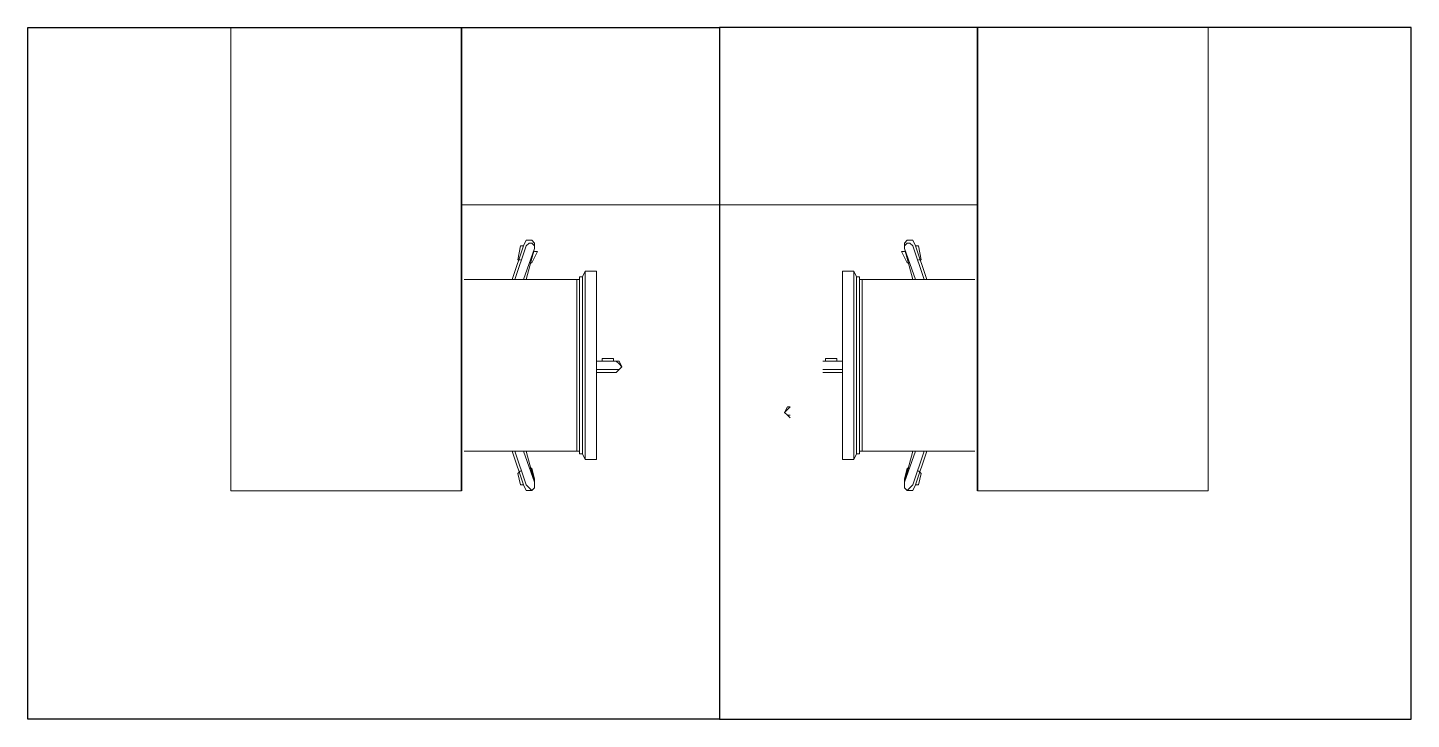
# Model space of a CAD drawing. Header units: millimetres. Extents: x 2148 to 2681, y 758 to 986.
# Drawn here: x 2603.759 to 2605.559, y 931.945 to 932.845 of the extents above; entities that cross this region are included whole.
import ezdxf

# ---------------------------------------------------------------- set-up
doc = ezdxf.new("R2010")
doc.units = ezdxf.units.MM
doc.layers.add('at_Entity', color=7, linetype='Continuous')
doc.layers.add('D', color=1, linetype='Continuous')

msp = doc.modelspace()

# ---------------------------------------------------------------- linework, layer by layer
at = {"layer": 'at_Entity', "color": 0, "lineweight": 15}
for p, q in [((2604.0234738, 932.8446654, 0), (2604.6592504, 932.8446654, 0)), ((2604.0234738, 932.2419467, 0), (2604.0234738, 932.8446654, 0)), ((2604.0234738, 932.8446654, 0), (2604.6592504, 932.8446654, 0)), ((2604.0234738, 932.2419467, 0), (2604.0234738, 932.8446654, 0)), ((2604.6592504, 932.6140859, 0), (2604.6592504, 932.8446654, 0)), ((2605.295027, 932.8446654, 0), (2604.6592504, 932.8446654, 0)), ((2604.6592504, 932.6140859, 0), (2604.6592504, 932.8446654, 0)), ((2604.6592504, 932.6140859, 0), (2604.6592504, 932.8446654, 0)), ((2605.295027, 932.8446654, 0), (2604.6592504, 932.8446654, 0)), ((2604.6592504, 932.6140859, 0), (2604.6592504, 932.8446654, 0)), ((2605.295027, 932.2419467, 0), (2605.295027, 932.8446654, 0)), ((2605.295027, 932.2419467, 0), (2605.295027, 932.8446654, 0)), ((2604.3235928, 932.6140859, 0), (2604.6592504, 932.6140859, 0)), ((2604.3235928, 932.6140859, 0), (2604.6592504, 932.6140859, 0)), ((2604.994908, 932.6140859, 0), (2604.6592504, 932.6140859, 0)), ((2604.994908, 932.6140859, 0), (2604.6592504, 932.6140859, 0)), ((2604.4041131, 932.5607954, 0), (2604.407773, 932.5681157, 0)), ((2604.4041131, 932.5607954, 0), (2604.407773, 932.5681157, 0)), ((2604.407773, 932.5681157, 0), (2604.4150926, 932.5681157, 0)), ((2604.407773, 932.5681157, 0), (2604.4150926, 932.5681157, 0)), ((2604.4114328, 932.5644559, 0), (2604.407773, 932.5607954, 0)), ((2604.4114328, 932.5644559, 0), (2604.407773, 932.5607954, 0)), ((2604.4150926, 932.5644559, 0), (2604.4114328, 932.5644559, 0)), ((2604.4150926, 932.5644559, 0), (2604.4114328, 932.5644559, 0)), ((2604.4150926, 932.5681157, 0), (2604.4187531, 932.5644559, 0)), ((2604.4150926, 932.5681157, 0), (2604.4187531, 932.5644559, 0)), ((2604.4187531, 932.5607954, 0), (2604.4150926, 932.5644559, 0)), ((2604.4187531, 932.5607954, 0), (2604.4150926, 932.5644559, 0)), ((2604.4187531, 932.5644559, 0), (2604.4187531, 932.5571356, 0)), ((2604.4187531, 932.5644559, 0), (2604.4187531, 932.5571356, 0)), ((2604.9034082, 932.5681157, 0), (2604.8997477, 932.5644559, 0)), ((2604.9034082, 932.5681157, 0), (2604.8997477, 932.5644559, 0)), ((2604.8997477, 932.5644559, 0), (2604.8997477, 932.5571356, 0)), ((2604.8997477, 932.5607954, 0), (2604.9034082, 932.5644559, 0)), ((2604.8997477, 932.5644559, 0), (2604.8997477, 932.5571356, 0)), ((2604.8997477, 932.5607954, 0), (2604.9034082, 932.5644559, 0)), ((2604.9107279, 932.5681157, 0), (2604.9034082, 932.5681157, 0)), ((2604.9107279, 932.5681157, 0), (2604.9034082, 932.5681157, 0)), ((2604.9034082, 932.5644559, 0), (2604.907068, 932.5644559, 0)), ((2604.9034082, 932.5644559, 0), (2604.907068, 932.5644559, 0)), ((2604.907068, 932.5644559, 0), (2604.9107279, 932.5607954, 0)), ((2604.907068, 932.5644559, 0), (2604.9107279, 932.5607954, 0)), ((2604.9143877, 932.5607954, 0), (2604.9107279, 932.5681157, 0)), ((2604.9143877, 932.5607954, 0), (2604.9107279, 932.5681157, 0)), ((2604.3894731, 932.516876, 0), (2604.4041131, 932.5607954, 0)), ((2604.3894731, 932.516876, 0), (2604.4041131, 932.5607954, 0)), ((2604.407773, 932.5607954, 0), (2604.393133, 932.516876, 0)), ((2604.407773, 932.5607954, 0), (2604.393133, 932.516876, 0)), ((2604.3967928, 932.5424956, 0), (2604.4004526, 932.5607954, 0)), ((2604.3967928, 932.5424956, 0), (2604.4004526, 932.5607954, 0)), ((2604.4004526, 932.5607954, 0), (2604.4041131, 932.5607954, 0)), ((2604.4004526, 932.5607954, 0), (2604.4041131, 932.5607954, 0)), ((2604.4041131, 932.516876, 0), (2604.4187531, 932.5571356, 0)), ((2604.4041131, 932.516876, 0), (2604.4187531, 932.5571356, 0)), ((2604.4187531, 932.5571356, 0), (2604.407773, 932.516876, 0)), ((2604.4187531, 932.5571356, 0), (2604.407773, 932.516876, 0)), ((2604.4224129, 932.5534757, 0), (2604.4150926, 932.5388357, 0)), ((2604.4224129, 932.5534757, 0), (2604.4150926, 932.5388357, 0)), ((2604.4187531, 932.5571356, 0), (2604.4187531, 932.5607954, 0)), ((2604.4187531, 932.5571356, 0), (2604.4187531, 932.5607954, 0)), ((2604.4187531, 932.5534757, 0), (2604.4224129, 932.5534757, 0)), ((2604.4187531, 932.5534757, 0), (2604.4224129, 932.5534757, 0)), ((2604.8997477, 932.5534757, 0), (2604.8960879, 932.5534757, 0)), ((2604.8960879, 932.5534757, 0), (2604.9034082, 932.5388357, 0)), ((2604.8997477, 932.5534757, 0), (2604.8960879, 932.5534757, 0)), ((2604.8960879, 932.5534757, 0), (2604.9034082, 932.5388357, 0)), ((2604.8997477, 932.5571356, 0), (2604.8997477, 932.5607954, 0)), ((2604.8997477, 932.5571356, 0), (2604.8997477, 932.5607954, 0)), ((2604.9143877, 932.516876, 0), (2604.8997477, 932.5571356, 0)), ((2604.8997477, 932.5571356, 0), (2604.9107279, 932.516876, 0)), ((2604.9143877, 932.516876, 0), (2604.8997477, 932.5571356, 0)), ((2604.8997477, 932.5571356, 0), (2604.9107279, 932.516876, 0)), ((2604.9107279, 932.5607954, 0), (2604.9253679, 932.516876, 0)), ((2604.9107279, 932.5607954, 0), (2604.9253679, 932.516876, 0)), ((2604.9290277, 932.516876, 0), (2604.9143877, 932.5607954, 0)), ((2604.9180482, 932.5607954, 0), (2604.9143877, 932.5607954, 0)), ((2604.9290277, 932.516876, 0), (2604.9143877, 932.5607954, 0)), ((2604.9180482, 932.5607954, 0), (2604.9143877, 932.5607954, 0)), ((2604.921708, 932.5424956, 0), (2604.9180482, 932.5607954, 0)), ((2604.921708, 932.5424956, 0), (2604.9180482, 932.5607954, 0)), ((2604.4004526, 932.5424956, 0), (2604.3967928, 932.5424956, 0)), ((2604.4004526, 932.5424956, 0), (2604.3967928, 932.5424956, 0)), ((2604.4150926, 932.5388357, 0), (2604.4114328, 932.5388357, 0)), ((2604.4150926, 932.5388357, 0), (2604.4114328, 932.5388357, 0)), ((2604.4809729, 932.5205359, 0), (2604.4846328, 932.5278556, 0)), ((2604.4809729, 932.5205359, 0), (2604.4846328, 932.5278556, 0)), ((2604.4846328, 932.5278556, 0), (2604.4882926, 932.5278556, 0)), ((2604.4846328, 932.2826361, 0), (2604.4846328, 932.5278556, 0)), ((2604.4846328, 932.5278556, 0), (2604.4882926, 932.5278556, 0)), ((2604.4846328, 932.2826361, 0), (2604.4846328, 932.5278556, 0)), ((2604.4882926, 932.5278556, 0), (2604.4919525, 932.5278556, 0)), ((2604.4882926, 932.5278556, 0), (2604.4919525, 932.5278556, 0)), ((2604.4919525, 932.5278556, 0), (2604.4992728, 932.5278556, 0)), ((2604.4919525, 932.5278556, 0), (2604.4992728, 932.5278556, 0)), ((2604.4992728, 932.5278556, 0), (2604.4992728, 932.5205359, 0)), ((2604.4992728, 932.5278556, 0), (2604.4992728, 932.5205359, 0)), ((2604.8265483, 932.5278556, 0), (2604.819228, 932.5278556, 0)), ((2604.819228, 932.5278556, 0), (2604.819228, 932.5205359, 0)), ((2604.8265483, 932.5278556, 0), (2604.819228, 932.5278556, 0)), ((2604.819228, 932.5278556, 0), (2604.819228, 932.5205359, 0)), ((2604.8302082, 932.5278556, 0), (2604.8265483, 932.5278556, 0)), ((2604.8302082, 932.5278556, 0), (2604.8265483, 932.5278556, 0)), ((2604.833868, 932.5278556, 0), (2604.8302082, 932.5278556, 0)), ((2604.833868, 932.5278556, 0), (2604.8302082, 932.5278556, 0)), ((2604.8375279, 932.5205359, 0), (2604.833868, 932.5278556, 0)), ((2604.833868, 932.2826361, 0), (2604.833868, 932.5278556, 0)), ((2604.8375279, 932.5205359, 0), (2604.833868, 932.5278556, 0)), ((2604.833868, 932.2826361, 0), (2604.833868, 932.5278556, 0)), ((2604.9034082, 932.5388357, 0), (2604.907068, 932.5388357, 0)), ((2604.9034082, 932.5388357, 0), (2604.907068, 932.5388357, 0)), ((2604.9180482, 932.5424956, 0), (2604.921708, 932.5424956, 0)), ((2604.9180482, 932.5424956, 0), (2604.921708, 932.5424956, 0)), ((2604.3272533, 932.516876, 0), (2604.4736526, 932.516876, 0)), ((2604.3272533, 932.516876, 0), (2604.4736526, 932.516876, 0)), ((2604.4736526, 932.2936162, 0), (2604.4736526, 932.516876, 0)), ((2604.4736526, 932.516876, 0), (2604.4773131, 932.516876, 0)), ((2604.4736526, 932.2936162, 0), (2604.4736526, 932.516876, 0)), ((2604.4736526, 932.516876, 0), (2604.4773131, 932.516876, 0)), ((2604.4773131, 932.2899564, 0), (2604.4773131, 932.5205359, 0)), ((2604.4773131, 932.5205359, 0), (2604.4809729, 932.5205359, 0)), ((2604.4773131, 932.2899564, 0), (2604.4773131, 932.5205359, 0)), ((2604.4773131, 932.5205359, 0), (2604.4809729, 932.5205359, 0)), ((2604.4773131, 932.516876, 0), (2604.4773131, 932.5132156, 0)), ((2604.4773131, 932.516876, 0), (2604.4773131, 932.5132156, 0)), ((2604.4809729, 932.2899564, 0), (2604.4809729, 932.5205359, 0)), ((2604.4809729, 932.2899564, 0), (2604.4809729, 932.5205359, 0)), ((2604.4992728, 932.5205359, 0), (2604.4992728, 932.2899564, 0)), ((2604.4992728, 932.5205359, 0), (2604.4992728, 932.2899564, 0)), ((2604.819228, 932.5205359, 0), (2604.819228, 932.2899564, 0)), ((2604.819228, 932.5205359, 0), (2604.819228, 932.2899564, 0)), ((2604.8375279, 932.2899564, 0), (2604.8375279, 932.5205359, 0)), ((2604.8411877, 932.5205359, 0), (2604.8375279, 932.5205359, 0)), ((2604.8375279, 932.2899564, 0), (2604.8375279, 932.5205359, 0)), ((2604.8411877, 932.5205359, 0), (2604.8375279, 932.5205359, 0)), ((2604.8411877, 932.2899564, 0), (2604.8411877, 932.5205359, 0)), ((2604.8411877, 932.2899564, 0), (2604.8411877, 932.5205359, 0)), ((2604.8448482, 932.516876, 0), (2604.8411877, 932.516876, 0)), ((2604.8411877, 932.516876, 0), (2604.8411877, 932.5132156, 0)), ((2604.8448482, 932.516876, 0), (2604.8411877, 932.516876, 0)), ((2604.8411877, 932.516876, 0), (2604.8411877, 932.5132156, 0)), ((2604.8448482, 932.2936162, 0), (2604.8448482, 932.516876, 0)), ((2604.9912475, 932.516876, 0), (2604.8448482, 932.516876, 0)), ((2604.8448482, 932.2936162, 0), (2604.8448482, 932.516876, 0)), ((2604.9912475, 932.516876, 0), (2604.8448482, 932.516876, 0)), ((2604.4992728, 932.4107362, 0), (2604.5248929, 932.4107362, 0)), ((2604.5248929, 932.4107362, 0), (2604.4992728, 932.4107362, 0)), ((2604.4992728, 932.4107362, 0), (2604.5248929, 932.4107362, 0)), ((2604.5248929, 932.4107362, 0), (2604.4992728, 932.4107362, 0)), ((2604.5065925, 932.4107362, 0), (2604.5065925, 932.4143961, 0)), ((2604.5065925, 932.4143961, 0), (2604.5212325, 932.4143961, 0)), ((2604.5065925, 932.4107362, 0), (2604.5065925, 932.4143961, 0)), ((2604.5065925, 932.4143961, 0), (2604.5212325, 932.4143961, 0)), ((2604.5212325, 932.4143961, 0), (2604.5212325, 932.4107362, 0)), ((2604.5212325, 932.4143961, 0), (2604.5212325, 932.4107362, 0)), ((2604.5285528, 932.4070758, 0), (2604.5248929, 932.4107362, 0)), ((2604.5248929, 932.4107362, 0), (2604.5285528, 932.4107362, 0)), ((2604.5285528, 932.4070758, 0), (2604.5248929, 932.4107362, 0)), ((2604.5248929, 932.4107362, 0), (2604.5285528, 932.4107362, 0)), ((2604.5285528, 932.4107362, 0), (2604.5322126, 932.4034159, 0)), ((2604.5285528, 932.4107362, 0), (2604.5322126, 932.4034159, 0)), ((2604.5322126, 932.4034159, 0), (2604.5285528, 932.4070758, 0)), ((2604.5322126, 932.4034159, 0), (2604.5285528, 932.4070758, 0)), ((2604.5285528, 932.3997561, 0), (2604.5322126, 932.4034159, 0)), ((2604.5322126, 932.4034159, 0), (2604.5285528, 932.3997561, 0)), ((2604.5285528, 932.3997561, 0), (2604.5322126, 932.4034159, 0)), ((2604.5322126, 932.4034159, 0), (2604.5285528, 932.3997561, 0)), ((2604.819228, 932.4107362, 0), (2604.7936079, 932.4107362, 0)), ((2604.7936079, 932.4107362, 0), (2604.819228, 932.4107362, 0)), ((2604.819228, 932.4107362, 0), (2604.7936079, 932.4107362, 0)), ((2604.7936079, 932.4107362, 0), (2604.819228, 932.4107362, 0)), ((2604.8119084, 932.4143961, 0), (2604.7972684, 932.4143961, 0)), ((2604.7972684, 932.4143961, 0), (2604.7972684, 932.4107362, 0)), ((2604.8119084, 932.4143961, 0), (2604.7972684, 932.4143961, 0)), ((2604.7972684, 932.4143961, 0), (2604.7972684, 932.4107362, 0)), ((2604.8119084, 932.4107362, 0), (2604.8119084, 932.4143961, 0)), ((2604.8119084, 932.4107362, 0), (2604.8119084, 932.4143961, 0)), ((2604.5248929, 932.3997561, 0), (2604.4992728, 932.3997561, 0)), ((2604.5248929, 932.3997561, 0), (2604.4992728, 932.3997561, 0)), ((2604.5248929, 932.3960962, 0), (2604.4992728, 932.3960962, 0)), ((2604.5248929, 932.3960962, 0), (2604.4992728, 932.3960962, 0)), ((2604.5212325, 932.3960962, 0), (2604.5065925, 932.3960962, 0)), ((2604.5212325, 932.3960962, 0), (2604.5065925, 932.3960962, 0)), ((2604.5248929, 932.3997561, 0), (2604.5285528, 932.3997561, 0)), ((2604.5285528, 932.3997561, 0), (2604.5248929, 932.3960962, 0)), ((2604.5248929, 932.3997561, 0), (2604.5285528, 932.3997561, 0)), ((2604.5285528, 932.3997561, 0), (2604.5248929, 932.3960962, 0)), ((2604.7936079, 932.3997561, 0), (2604.819228, 932.3997561, 0)), ((2604.7936079, 932.3997561, 0), (2604.819228, 932.3997561, 0)), ((2604.7936079, 932.3960962, 0), (2604.819228, 932.3960962, 0)), ((2604.7936079, 932.3960962, 0), (2604.819228, 932.3960962, 0)), ((2604.7972684, 932.3960962, 0), (2604.8119084, 932.3960962, 0)), ((2604.7972684, 932.3960962, 0), (2604.8119084, 932.3960962, 0)), ((2604.7475348, 932.3514173, 0), (2604.743875, 932.344097, 0)), ((2604.7475348, 932.3514173, 0), (2604.743875, 932.344097, 0)), ((2604.743875, 932.344097, 0), (2604.7475348, 932.3477569, 0)), ((2604.743875, 932.344097, 0), (2604.7475348, 932.3477569, 0)), ((2604.7475348, 932.3477569, 0), (2604.7511947, 932.3514173, 0)), ((2604.7511947, 932.3514173, 0), (2604.7475348, 932.3514173, 0)), ((2604.7475348, 932.3477569, 0), (2604.7511947, 932.3514173, 0)), ((2604.7511947, 932.3514173, 0), (2604.7475348, 932.3514173, 0)), ((2604.7475348, 932.3404372, 0), (2604.743875, 932.344097, 0)), ((2604.743875, 932.344097, 0), (2604.7475348, 932.3404372, 0)), ((2604.7475348, 932.3404372, 0), (2604.743875, 932.344097, 0)), ((2604.743875, 932.344097, 0), (2604.7475348, 932.3404372, 0)), ((2604.7511947, 932.3404372, 0), (2604.7475348, 932.3404372, 0)), ((2604.7475348, 932.3404372, 0), (2604.7511947, 932.3367773, 0)), ((2604.7511947, 932.3404372, 0), (2604.7475348, 932.3404372, 0)), ((2604.7475348, 932.3404372, 0), (2604.7511947, 932.3367773, 0)), ((2604.4736526, 932.2936162, 0), (2604.3272533, 932.2936162, 0)), ((2604.4736526, 932.2936162, 0), (2604.3272533, 932.2936162, 0)), ((2604.4041131, 932.2496962, 0), (2604.3894731, 932.2936162, 0)), ((2604.4041131, 932.2496962, 0), (2604.3894731, 932.2936162, 0)), ((2604.407773, 932.2496962, 0), (2604.393133, 932.2936162, 0)), ((2604.407773, 932.2496962, 0), (2604.393133, 932.2936162, 0)), ((2604.4041131, 932.2936162, 0), (2604.4187531, 932.2533561, 0)), ((2604.4041131, 932.2936162, 0), (2604.4187531, 932.2533561, 0)), ((2604.4187531, 932.2533561, 0), (2604.407773, 932.2936162, 0)), ((2604.4187531, 932.2533561, 0), (2604.407773, 932.2936162, 0)), ((2604.4773131, 932.2936162, 0), (2604.4736526, 932.2936162, 0)), ((2604.4773131, 932.2936162, 0), (2604.4736526, 932.2936162, 0)), ((2604.4773131, 932.2972761, 0), (2604.4773131, 932.2936162, 0)), ((2604.4773131, 932.2972761, 0), (2604.4773131, 932.2936162, 0)), ((2604.8411877, 932.2972761, 0), (2604.8411877, 932.2936162, 0)), ((2604.8411877, 932.2972761, 0), (2604.8411877, 932.2936162, 0)), ((2604.8411877, 932.2936162, 0), (2604.8448482, 932.2936162, 0)), ((2604.8411877, 932.2936162, 0), (2604.8448482, 932.2936162, 0)), ((2604.8448482, 932.2936162, 0), (2604.9912475, 932.2936162, 0)), ((2604.8448482, 932.2936162, 0), (2604.9912475, 932.2936162, 0)), ((2604.9143877, 932.2936162, 0), (2604.8997477, 932.2533561, 0)), ((2604.8997477, 932.2533561, 0), (2604.9107279, 932.2936162, 0)), ((2604.9143877, 932.2936162, 0), (2604.8997477, 932.2533561, 0)), ((2604.8997477, 932.2533561, 0), (2604.9107279, 932.2936162, 0)), ((2604.9107279, 932.2496962, 0), (2604.9253679, 932.2936162, 0)), ((2604.9107279, 932.2496962, 0), (2604.9253679, 932.2936162, 0)), ((2604.9143877, 932.2496962, 0), (2604.9290277, 932.2936162, 0)), ((2604.9143877, 932.2496962, 0), (2604.9290277, 932.2936162, 0)), ((2604.4809729, 932.2899564, 0), (2604.4773131, 932.2899564, 0)), ((2604.4809729, 932.2899564, 0), (2604.4773131, 932.2899564, 0)), ((2604.4846328, 932.2826361, 0), (2604.4809729, 932.2899564, 0)), ((2604.4846328, 932.2826361, 0), (2604.4809729, 932.2899564, 0)), ((2604.4882926, 932.2826361, 0), (2604.4846328, 932.2826361, 0)), ((2604.4882926, 932.2826361, 0), (2604.4846328, 932.2826361, 0)), ((2604.4882926, 932.2826361, 0), (2604.4919525, 932.2826361, 0)), ((2604.4882926, 932.2826361, 0), (2604.4919525, 932.2826361, 0)), ((2604.4992728, 932.2826361, 0), (2604.4919525, 932.2826361, 0)), ((2604.4992728, 932.2826361, 0), (2604.4919525, 932.2826361, 0)), ((2604.4992728, 932.2899564, 0), (2604.4992728, 932.2826361, 0)), ((2604.4992728, 932.2899564, 0), (2604.4992728, 932.2826361, 0)), ((2604.819228, 932.2899564, 0), (2604.819228, 932.2826361, 0)), ((2604.819228, 932.2899564, 0), (2604.819228, 932.2826361, 0)), ((2604.819228, 932.2826361, 0), (2604.8265483, 932.2826361, 0)), ((2604.819228, 932.2826361, 0), (2604.8265483, 932.2826361, 0)), ((2604.8302082, 932.2826361, 0), (2604.8265483, 932.2826361, 0)), ((2604.8302082, 932.2826361, 0), (2604.8265483, 932.2826361, 0)), ((2604.8302082, 932.2826361, 0), (2604.833868, 932.2826361, 0)), ((2604.8302082, 932.2826361, 0), (2604.833868, 932.2826361, 0)), ((2604.833868, 932.2826361, 0), (2604.8375279, 932.2899564, 0)), ((2604.833868, 932.2826361, 0), (2604.8375279, 932.2899564, 0)), ((2604.8375279, 932.2899564, 0), (2604.8411877, 932.2899564, 0)), ((2604.8375279, 932.2899564, 0), (2604.8411877, 932.2899564, 0)), ((2604.3967928, 932.2643362, 0), (2604.4004526, 932.2679961, 0)), ((2604.3967928, 932.2643362, 0), (2604.4004526, 932.2679961, 0)), ((2604.4004526, 932.2496962, 0), (2604.3967928, 932.2643362, 0)), ((2604.4004526, 932.2496962, 0), (2604.3967928, 932.2643362, 0)), ((2604.4114328, 932.2716559, 0), (2604.4150926, 932.2716559, 0)), ((2604.4114328, 932.2716559, 0), (2604.4150926, 932.2716559, 0)), ((2604.4150926, 932.2716559, 0), (2604.4187531, 932.2570159, 0)), ((2604.4150926, 932.2716559, 0), (2604.4187531, 932.2570159, 0)), ((2604.4187531, 932.2570159, 0), (2604.4187531, 932.2533561, 0)), ((2604.4187531, 932.2570159, 0), (2604.4187531, 932.2533561, 0)), ((2604.9034082, 932.2716559, 0), (2604.8997477, 932.2570159, 0)), ((2604.9034082, 932.2716559, 0), (2604.8997477, 932.2570159, 0)), ((2604.8997477, 932.2570159, 0), (2604.8997477, 932.2533561, 0)), ((2604.8997477, 932.2570159, 0), (2604.8997477, 932.2533561, 0)), ((2604.907068, 932.2716559, 0), (2604.9034082, 932.2716559, 0)), ((2604.907068, 932.2716559, 0), (2604.9034082, 932.2716559, 0)), ((2604.921708, 932.2643362, 0), (2604.9180482, 932.2679961, 0)), ((2604.921708, 932.2643362, 0), (2604.9180482, 932.2679961, 0)), ((2604.9180482, 932.2496962, 0), (2604.921708, 932.2643362, 0)), ((2604.9180482, 932.2496962, 0), (2604.921708, 932.2643362, 0)), ((2604.0234738, 932.2419467, 0), (2604.3235928, 932.2419467, 0)), ((2604.0234738, 932.2419467, 0), (2604.3235928, 932.2419467, 0)), ((2604.4041131, 932.2496962, 0), (2604.4004526, 932.2496962, 0)), ((2604.4041131, 932.2496962, 0), (2604.4004526, 932.2496962, 0)), ((2604.407773, 932.2423766, 0), (2604.4041131, 932.2496962, 0)), ((2604.407773, 932.2423766, 0), (2604.4041131, 932.2496962, 0)), ((2604.4114328, 932.2460364, 0), (2604.407773, 932.2496962, 0)), ((2604.4114328, 932.2460364, 0), (2604.407773, 932.2496962, 0)), ((2604.4150926, 932.2423766, 0), (2604.407773, 932.2423766, 0)), ((2604.4150926, 932.2423766, 0), (2604.407773, 932.2423766, 0)), ((2604.4150926, 932.2423766, 0), (2604.4114328, 932.2460364, 0)), ((2604.4150926, 932.2423766, 0), (2604.4114328, 932.2460364, 0)), ((2604.4187531, 932.2460364, 0), (2604.4150926, 932.2423766, 0)), ((2604.4187531, 932.2460364, 0), (2604.4150926, 932.2423766, 0)), ((2604.4187531, 932.2460364, 0), (2604.4150926, 932.2423766, 0)), ((2604.4187531, 932.2460364, 0), (2604.4150926, 932.2423766, 0)), ((2604.4187531, 932.2533561, 0), (2604.4187531, 932.2460364, 0)), ((2604.4187531, 932.2533561, 0), (2604.4187531, 932.2460364, 0)), ((2604.4187531, 932.2496962, 0), (2604.4187531, 932.2460364, 0)), ((2604.4187531, 932.2496962, 0), (2604.4187531, 932.2460364, 0)), ((2604.8997477, 932.2533561, 0), (2604.8997477, 932.2460364, 0)), ((2604.8997477, 932.2533561, 0), (2604.8997477, 932.2460364, 0)), ((2604.8997477, 932.2496962, 0), (2604.8997477, 932.2460364, 0)), ((2604.8997477, 932.2496962, 0), (2604.8997477, 932.2460364, 0)), ((2604.8997477, 932.2460364, 0), (2604.9034082, 932.2423766, 0)), ((2604.8997477, 932.2460364, 0), (2604.9034082, 932.2423766, 0)), ((2604.8997477, 932.2460364, 0), (2604.9034082, 932.2423766, 0)), ((2604.8997477, 932.2460364, 0), (2604.9034082, 932.2423766, 0)), ((2604.9034082, 932.2423766, 0), (2604.907068, 932.2460364, 0)), ((2604.9034082, 932.2423766, 0), (2604.907068, 932.2460364, 0)), ((2604.9034082, 932.2423766, 0), (2604.9107279, 932.2423766, 0)), ((2604.9034082, 932.2423766, 0), (2604.9107279, 932.2423766, 0)), ((2604.907068, 932.2460364, 0), (2604.9107279, 932.2496962, 0)), ((2604.907068, 932.2460364, 0), (2604.9107279, 932.2496962, 0)), ((2604.9107279, 932.2423766, 0), (2604.9143877, 932.2496962, 0)), ((2604.9107279, 932.2423766, 0), (2604.9143877, 932.2496962, 0)), ((2604.9143877, 932.2496962, 0), (2604.9180482, 932.2496962, 0)), ((2604.9143877, 932.2496962, 0), (2604.9180482, 932.2496962, 0)), ((2605.295027, 932.2419467, 0), (2604.994908, 932.2419467, 0)), ((2605.295027, 932.2419467, 0), (2604.994908, 932.2419467, 0))]:
    msp.add_line(p, q, dxfattribs=at)
at = {"layer": 'at_Entity', "color": 0, "lineweight": 35}
for p, q in [((2604.3235928, 932.2419467, 0), (2604.3235928, 932.8446654, 0)), ((2604.3235928, 932.2419467, 0), (2604.3235928, 932.8446654, 0)), ((2604.994908, 932.2419467, 0), (2604.994908, 932.8446654, 0)), ((2604.994908, 932.2419467, 0), (2604.994908, 932.8446654, 0))]:
    msp.add_line(p, q, dxfattribs=at)
at = {"layer": 'D', "ltscale": 0.5, "elevation": 0}
for points in [[(2603.7592504, 931.9446654), (2603.7592504, 932.8446654), (2604.6592504, 932.8446654), (2604.6592504, 931.9446654)], [(2603.7592504, 931.9446654), (2603.7592504, 932.8446654), (2604.6592504, 932.8446654), (2604.6592504, 931.9446654)], [(2605.5592504, 931.9446654), (2605.5592504, 932.8446654), (2604.6592504, 932.8446654), (2604.6592504, 931.9446654)], [(2605.5592504, 931.9446654), (2605.5592504, 932.8446654), (2604.6592504, 932.8446654), (2604.6592504, 931.9446654)]]:
    msp.add_lwpolyline(points, close=True, dxfattribs=at)

doc.saveas('drawing.dxf')
